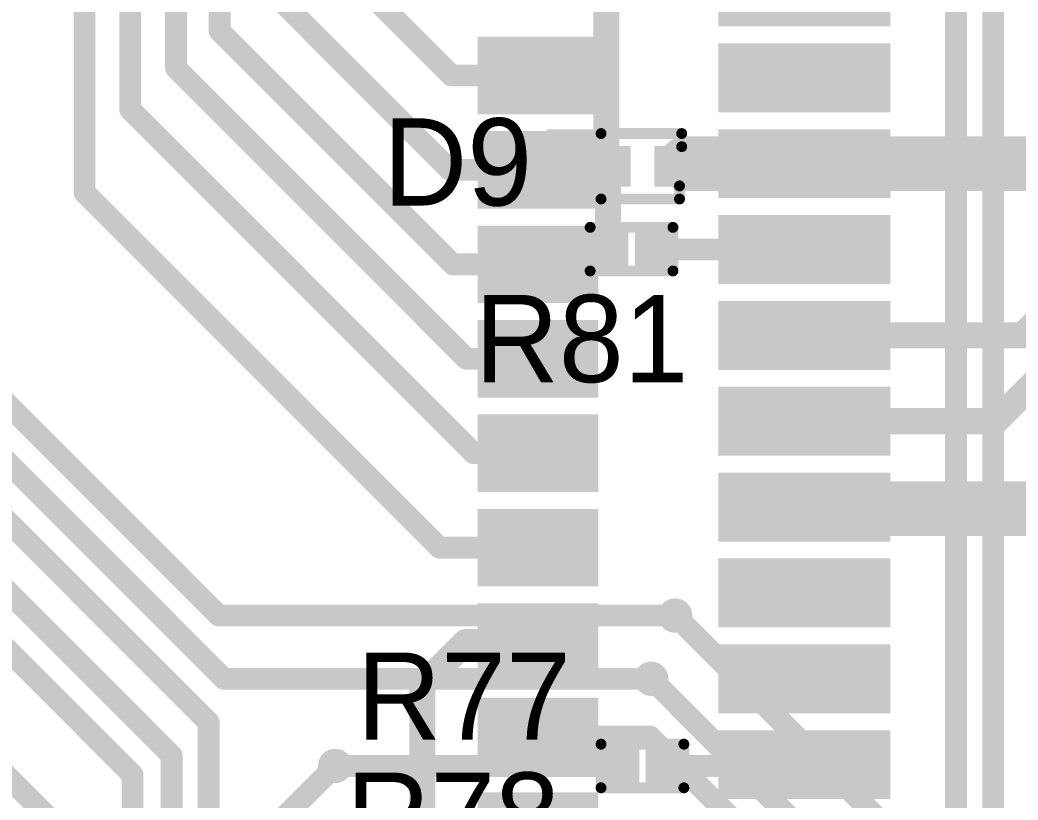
# Model space of a CAD drawing. Header units: millimetres. Extents: x 0.85 to 4.91, y 0.77 to 5.15.
# Drawn here: x 1.4664 to 1.9243, y 2.8574 to 3.2151 of the extents above; entities that cross this region are included whole.
import ezdxf

# ---------------------------------------------------------------- set-up
doc = ezdxf.new("R2010")
doc.units = ezdxf.units.MM
doc.header["$MEASUREMENT"] = 0
for name, color, linetype in [('BottomLayer', 5, 'Continuous'), ('BottomPaste', 16, 'Continuous'), ('BottomSolder', 6, 'Continuous'), ('MultiLayer', 9, 'Continuous'), ('TopLayer', 1, 'Continuous'), ('TopOverlay', 2, 'Continuous'), ('TopPaste', 8, 'Continuous'), ('TopSolder', 216, 'Continuous'), ('ViaHoleLayer', 16, 'Continuous')]:
    doc.layers.add(name, color=color, linetype=linetype)

# ---------------------------------------------------------------- blocks, each defined once
blk = doc.blocks.new('S5P4418_B_8')
at = {"layer": 'BottomLayer'}
for points in [[(-1.02756, 0.00787), (-0.98032, 0.00787), (-1.02756, 0.03543), (-0.98032, 0.03543)], [(-1.02756, -0.03543), (-0.98032, -0.03543), (-1.02756, -0.00787), (-0.98032, -0.00787)], [(-1.02756, -0.07874), (-0.98032, -0.07874), (-1.02756, -0.05118), (-0.98032, -0.05118)], [(-1.02756, -0.12205), (-0.98032, -0.12205), (-1.02756, -0.09449), (-0.98032, -0.09449)], [(-1.02756, -0.16535), (-0.98032, -0.16535), (-1.02756, -0.1378), (-0.98032, -0.1378)], [(-1.02756, -0.20866), (-0.98032, -0.20866), (-1.02756, -0.1811), (-0.98032, -0.1811)], [(-1.02756, -0.25197), (-0.98032, -0.25197), (-1.02756, -0.22441), (-0.98032, -0.22441)], [(-1.02756, -0.29528), (-0.98032, -0.29528), (-1.02756, -0.26772), (-0.98032, -0.26772)]]:
    blk.add_solid(points, dxfattribs=at)
at = {"layer": 'BottomPaste'}
for points in [[(-1.02756, 0.00787), (-0.98032, 0.00787), (-1.02756, 0.03543), (-0.98032, 0.03543)], [(-1.02756, -0.03543), (-0.98032, -0.03543), (-1.02756, -0.00787), (-0.98032, -0.00787)], [(-1.02756, -0.07874), (-0.98032, -0.07874), (-1.02756, -0.05118), (-0.98032, -0.05118)], [(-1.02756, -0.12205), (-0.98032, -0.12205), (-1.02756, -0.09449), (-0.98032, -0.09449)], [(-1.02756, -0.16535), (-0.98032, -0.16535), (-1.02756, -0.1378), (-0.98032, -0.1378)], [(-1.02756, -0.20866), (-0.98032, -0.20866), (-1.02756, -0.1811), (-0.98032, -0.1811)], [(-1.02756, -0.25197), (-0.98032, -0.25197), (-1.02756, -0.22441), (-0.98032, -0.22441)], [(-1.02756, -0.29528), (-0.98032, -0.29528), (-1.02756, -0.26772), (-0.98032, -0.26772)]]:
    blk.add_solid(points, dxfattribs=at)
at = {"layer": 'BottomSolder'}
for points in [[(-1.03156, 0.00387), (-0.97632, 0.00387), (-1.03156, 0.03943), (-0.97632, 0.03943)], [(-1.03156, -0.03943), (-0.97632, -0.03943), (-1.03156, -0.00387), (-0.97632, -0.00387)], [(-1.03156, -0.08274), (-0.97632, -0.08274), (-1.03156, -0.04718), (-0.97632, -0.04718)], [(-1.03156, -0.12605), (-0.97632, -0.12605), (-1.03156, -0.09049), (-0.97632, -0.09049)], [(-1.03156, -0.16935), (-0.97632, -0.16935), (-1.03156, -0.1338), (-0.97632, -0.1338)], [(-1.03156, -0.21266), (-0.97632, -0.21266), (-1.03156, -0.1771), (-0.97632, -0.1771)], [(-1.03156, -0.25597), (-0.97632, -0.25597), (-1.03156, -0.22041), (-0.97632, -0.22041)], [(-1.03156, -0.29928), (-0.97632, -0.29928), (-1.03156, -0.26372), (-0.97632, -0.26372)], [(-1.03156, -0.34258), (-0.97632, -0.34258), (-1.03156, -0.30702), (-0.97632, -0.30702)]]:
    blk.add_solid(points, dxfattribs=at)
blk = doc.blocks.new('SIM7100AS2_10671_133')
at = {"layer": 'TopLayer'}
for points in [[(-0.62992, 0.04724), (-0.55906, 0.04724), (-0.62992, 0.07087), (-0.55906, 0.07087)], [(-0.62992, 0.00787), (-0.55906, 0.00787), (-0.62992, 0.0315), (-0.55906, 0.0315)], [(-0.62992, -0.0315), (-0.55906, -0.0315), (-0.62992, -0.00787), (-0.55906, -0.00787)], [(-0.62992, -0.07087), (-0.55906, -0.07087), (-0.62992, -0.04724), (-0.55906, -0.04724)], [(-0.62992, -0.11024), (-0.55906, -0.11024), (-0.62992, -0.08661), (-0.55906, -0.08661)], [(-0.62992, -0.14961), (-0.55906, -0.14961), (-0.62992, -0.12598), (-0.55906, -0.12598)], [(-0.62992, -0.18898), (-0.55906, -0.18898), (-0.62992, -0.16535), (-0.55906, -0.16535)], [(-0.62992, -0.22835), (-0.55906, -0.22835), (-0.62992, -0.20472), (-0.55906, -0.20472)], [(-0.62992, -0.26772), (-0.55906, -0.26772), (-0.62992, -0.24409), (-0.55906, -0.24409)]]:
    blk.add_solid(points, dxfattribs=at)
at = {"layer": 'TopPaste'}
for points in [[(-0.62992, 0.04724), (-0.55906, 0.04724), (-0.62992, 0.07087), (-0.55906, 0.07087)], [(-0.62992, 0.00787), (-0.55906, 0.00787), (-0.62992, 0.0315), (-0.55906, 0.0315)], [(-0.62992, -0.0315), (-0.55906, -0.0315), (-0.62992, -0.00787), (-0.55906, -0.00787)], [(-0.62992, -0.07087), (-0.55906, -0.07087), (-0.62992, -0.04724), (-0.55906, -0.04724)], [(-0.62992, -0.11024), (-0.55906, -0.11024), (-0.62992, -0.08661), (-0.55906, -0.08661)], [(-0.62992, -0.14961), (-0.55906, -0.14961), (-0.62992, -0.12598), (-0.55906, -0.12598)], [(-0.62992, -0.18898), (-0.55906, -0.18898), (-0.62992, -0.16535), (-0.55906, -0.16535)], [(-0.62992, -0.22835), (-0.55906, -0.22835), (-0.62992, -0.20472), (-0.55906, -0.20472)], [(-0.62992, -0.26772), (-0.55906, -0.26772), (-0.62992, -0.24409), (-0.55906, -0.24409)]]:
    blk.add_solid(points, dxfattribs=at)
at = {"layer": 'TopSolder'}
for points in [[(-0.63392, 0.08261), (-0.55506, 0.08261), (-0.63392, 0.11424), (-0.55506, 0.11424)], [(-0.63392, 0.04324), (-0.55506, 0.04324), (-0.63392, 0.07487), (-0.55506, 0.07487)], [(-0.63392, 0.00387), (-0.55506, 0.00387), (-0.63392, 0.0355), (-0.55506, 0.0355)], [(-0.63392, -0.0355), (-0.55506, -0.0355), (-0.63392, -0.00387), (-0.55506, -0.00387)], [(-0.63392, -0.07487), (-0.55506, -0.07487), (-0.63392, -0.04324), (-0.55506, -0.04324)], [(-0.63392, -0.11424), (-0.55506, -0.11424), (-0.63392, -0.08261), (-0.55506, -0.08261)], [(-0.63392, -0.15361), (-0.55506, -0.15361), (-0.63392, -0.12198), (-0.55506, -0.12198)], [(-0.63392, -0.19298), (-0.55506, -0.19298), (-0.63392, -0.16135), (-0.55506, -0.16135)], [(-0.63392, -0.23235), (-0.55506, -0.23235), (-0.63392, -0.20072), (-0.55506, -0.20072)], [(-0.63392, -0.27172), (-0.55506, -0.27172), (-0.63392, -0.24009), (-0.55506, -0.24009)]]:
    blk.add_solid(points, dxfattribs=at)
blk = doc.blocks.new('R___0201_151')
at = {"layer": 'TopLayer'}
for points in [[(-0.01614, -0.00728), (-0.00551, -0.00728), (-0.01614, 0.00728), (-0.00551, 0.00728)], [(0.00551, -0.00728), (0.01614, -0.00728), (0.00551, 0.00728), (0.01614, 0.00728)]]:
    blk.add_solid(points, dxfattribs=at)
at = {"layer": 'TopOverlay', "const_width": 0.005}
for points in [[(0.019, 0.01), (-0.019, 0.01)], [(-0.019, 0.01), (-0.019, -0.01)], [(0.019, 0.01), (0.019, -0.01)], [(0.019, -0.01), (-0.019, -0.01)]]:
    blk.add_lwpolyline(points, dxfattribs=at)
at = {"layer": 'TopOverlay', "const_width": 0.0025}
for points in [[(-0.02025, 0.01, 1), (-0.01775, 0.01, 1)], [(-0.02025, 0.01, 1), (-0.01775, 0.01, 1)], [(0.01775, 0.01, 1), (0.02025, 0.01, 1)], [(0.01775, 0.01, 1), (0.02025, 0.01, 1)], [(-0.02025, -0.01, 1), (-0.01775, -0.01, 1)], [(-0.02025, -0.01, 1), (-0.01775, -0.01, 1)], [(0.01775, -0.01, 1), (0.02025, -0.01, 1)], [(0.01775, -0.01, 1), (0.02025, -0.01, 1)]]:
    blk.add_lwpolyline(points, format="xyb", close=True, dxfattribs=at)
at = {"layer": 'TopPaste'}
for points in [[(-0.01614, -0.00728), (-0.00551, -0.00728), (-0.01614, 0.00728), (-0.00551, 0.00728)], [(0.00551, -0.00728), (0.01614, -0.00728), (0.00551, 0.00728), (0.01614, 0.00728)]]:
    blk.add_solid(points, dxfattribs=at)
at = {"layer": 'TopSolder'}
for points in [[(-0.02014, -0.01128), (-0.00151, -0.01128), (-0.02014, 0.01128), (-0.00151, 0.01128)], [(0.00151, -0.01128), (0.02014, -0.01128), (0.00151, 0.01128), (0.02014, 0.01128)]]:
    blk.add_solid(points, dxfattribs=at)
blk = doc.blocks.new('R___0201_155')
at = {"layer": 'TopLayer'}
for points in [[(-0.01614, -0.00728), (-0.00551, -0.00728), (-0.01614, 0.00728), (-0.00551, 0.00728)], [(0.00551, -0.00728), (0.01614, -0.00728), (0.00551, 0.00728), (0.01614, 0.00728)]]:
    blk.add_solid(points, dxfattribs=at)
at = {"layer": 'TopOverlay', "const_width": 0.005}
for points in [[(-0.019, -0.01), (-0.019, 0.01)], [(-0.019, 0.01), (0.019, 0.01)], [(0.019, -0.01), (0.019, 0.01)], [(-0.019, -0.01), (0.019, -0.01)]]:
    blk.add_lwpolyline(points, dxfattribs=at)
at = {"layer": 'TopOverlay', "const_width": 0.0025}
for points in [[(-0.02025, 0.01, 1), (-0.01775, 0.01, 1)], [(-0.02025, 0.01, 1), (-0.01775, 0.01, 1)], [(0.01775, 0.01, 1), (0.02025, 0.01, 1)], [(0.01775, 0.01, 1), (0.02025, 0.01, 1)], [(-0.02025, -0.01, 1), (-0.01775, -0.01, 1)], [(-0.02025, -0.01, 1), (-0.01775, -0.01, 1)], [(0.01775, -0.01, 1), (0.02025, -0.01, 1)], [(0.01775, -0.01, 1), (0.02025, -0.01, 1)]]:
    blk.add_lwpolyline(points, format="xyb", close=True, dxfattribs=at)
at = {"layer": 'TopPaste'}
for points in [[(-0.01614, -0.00728), (-0.00551, -0.00728), (-0.01614, 0.00728), (-0.00551, 0.00728)], [(0.00551, -0.00728), (0.01614, -0.00728), (0.00551, 0.00728), (0.01614, 0.00728)]]:
    blk.add_solid(points, dxfattribs=at)
at = {"layer": 'TopSolder'}
for points in [[(-0.02014, -0.01128), (-0.00151, -0.01128), (-0.02014, 0.01128), (-0.00151, 0.01128)], [(0.00151, -0.01128), (0.02014, -0.01128), (0.00151, 0.01128), (0.02014, 0.01128)]]:
    blk.add_solid(points, dxfattribs=at)
blk = doc.blocks.new('SOD_923_214')
at = {"layer": 'TopLayer'}
for points in [[(-0.00945, 0.00531), (-0.02362, 0.00531), (-0.00945, -0.00531), (-0.02362, -0.00531)], [(0.02362, 0.00531), (0.00945, 0.00531), (0.02362, -0.00531), (0.00945, -0.00531)]]:
    blk.add_solid(points, dxfattribs=at)
at = {"layer": 'TopOverlay', "const_width": 0.005}
for points in [[(-0.019, 0.015), (0.018, 0.015)], [(0.018, 0.009), (0.018, 0.015)], [(0.017, -0.015), (0.017, -0.009)], [(-0.019, -0.015), (0.017, -0.015)]]:
    blk.add_lwpolyline(points, dxfattribs=at)
at = {"layer": 'TopOverlay', "const_width": 0.0025}
for points in [[(-0.02025, 0.015, 1), (-0.01775, 0.015, 1)], [(0.01675, 0.015, 1), (0.01925, 0.015, 1)], [(0.01675, 0.015, 1), (0.01925, 0.015, 1)], [(0.01675, 0.009, 1), (0.01925, 0.009, 1)], [(0.01575, -0.009, 1), (0.01825, -0.009, 1)], [(-0.02025, -0.015, 1), (-0.01775, -0.015, 1)], [(0.01575, -0.015, 1), (0.01825, -0.015, 1)], [(0.01575, -0.015, 1), (0.01825, -0.015, 1)]]:
    blk.add_lwpolyline(points, format="xyb", close=True, dxfattribs=at)
at = {"layer": 'TopOverlay'}
for points in [[(-0.044, 0.007), (-0.017, 0.007), (-0.044, 0.017), (-0.017, 0.017)], [(-0.044, -0.017), (-0.025, -0.017), (-0.044, 0.017), (-0.025, 0.017)], [(-0.044, -0.017), (-0.017, -0.017), (-0.044, -0.007), (-0.017, -0.007)]]:
    blk.add_solid(points, dxfattribs=at)
at = {"layer": 'TopPaste'}
for points in [[(-0.00945, 0.00531), (-0.02362, 0.00531), (-0.00945, -0.00531), (-0.02362, -0.00531)], [(0.02362, 0.00531), (0.00945, 0.00531), (0.02362, -0.00531), (0.00945, -0.00531)]]:
    blk.add_solid(points, dxfattribs=at)
at = {"layer": 'TopSolder'}
for points in [[(-0.00545, 0.00931), (-0.02762, 0.00931), (-0.00545, -0.00931), (-0.02762, -0.00931)], [(0.02762, 0.00931), (0.00545, 0.00931), (0.02762, -0.00931), (0.00545, -0.00931)]]:
    blk.add_solid(points, dxfattribs=at)

msp = doc.modelspace()

# ---------------------------------------------------------------- linework, layer by layer
at = {"layer": 'BottomLayer'}
for points, const_width in [([(1.91287, 2.56692), (1.91287, 3.72213)], 0.01), ([(1.89587, 2.57777), (1.89587, 3.71508)], 0.01), ([(1.558, 3.21), (1.558, 3.357)], 0.01), ([(1.538, 3.193), (1.538, 3.348)], 0.01), ([(1.517, 3.174), (1.517, 3.34496)], 0.01), ([(1.496, 3.136), (1.496, 3.341)], 0.01), ([(1.592, 3.262), (1.66435, 3.18965)], 0.01), ([(1.575, 3.235), (1.66365, 3.14635)], 0.01), ([(1.558, 3.21), (1.66496, 3.10304)], 0.01), ([(1.538, 3.193), (1.67127, 3.05973)], 0.01), ([(1.66435, 3.18965), (1.70406, 3.18965)], 0.01), ([(1.517, 3.174), (1.67457, 3.01643)], 0.01), ([(1.66365, 3.14635), (1.70406, 3.14635)], 0.01), ([(1.496, 3.136), (1.65888, 2.97312)], 0.01), ([(1.66496, 3.10304), (1.70406, 3.10304)], 0.01), ([(1.67127, 3.05973), (1.70406, 3.05973)], 0.01), ([(1.67457, 3.01643), (1.70406, 3.01643)], 0.01), ([(1.65888, 2.97312), (1.70406, 2.97312)], 0.01), ([(1.767, 2.942), (1.876, 2.833)], 0.01), ([(1.651, 2.91), (1.67081, 2.92981)], 0.012), ([(1.67081, 2.92981), (1.70406, 2.92981)], 0.012), ([(1.70406, 2.92981), (1.71371, 2.92981)], 0.012), ([(1.756, 2.913), (1.851, 2.818)], 0.01), ([(1.651, 2.817), (1.651, 2.91)], 0.012), ([(1.70406, 2.8865), (1.7555, 2.8865)], 0.01), ([(1.7555, 2.8865), (1.827, 2.815)], 0.01), ([(1.55413, 2.81613), (1.611, 2.873)], 0.01)]:
    msp.add_lwpolyline(points, dxfattribs=dict(at, const_width=const_width))
for points, const_width in [([(1.5555, 3.21, 1), (1.5605, 3.21, 1)], 0.005), ([(1.5555, 3.21, 1), (1.5605, 3.21, 1)], 0.005), ([(1.5355, 3.193, 1), (1.5405, 3.193, 1)], 0.005), ([(1.5355, 3.193, 1), (1.5405, 3.193, 1)], 0.005), ([(1.66185, 3.18965, 1), (1.66685, 3.18965, 1)], 0.005), ([(1.66185, 3.18965, 1), (1.66685, 3.18965, 1)], 0.005), ([(1.70156, 3.18965, 1), (1.70656, 3.18965, 1)], 0.005), ([(1.5145, 3.174, 1), (1.5195, 3.174, 1)], 0.005), ([(1.5145, 3.174, 1), (1.5195, 3.174, 1)], 0.005), ([(1.66115, 3.14635, 1), (1.66615, 3.14635, 1)], 0.005), ([(1.66115, 3.14635, 1), (1.66615, 3.14635, 1)], 0.005), ([(1.70156, 3.14635, 1), (1.70656, 3.14635, 1)], 0.005), ([(1.4935, 3.136, 1), (1.4985, 3.136, 1)], 0.005), ([(1.4935, 3.136, 1), (1.4985, 3.136, 1)], 0.005), ([(1.66246, 3.10304, 1), (1.66746, 3.10304, 1)], 0.005), ([(1.66246, 3.10304, 1), (1.66746, 3.10304, 1)], 0.005), ([(1.70156, 3.10304, 1), (1.70656, 3.10304, 1)], 0.005), ([(1.66877, 3.05973, 1), (1.67377, 3.05973, 1)], 0.005), ([(1.66877, 3.05973, 1), (1.67377, 3.05973, 1)], 0.005), ([(1.70156, 3.05973, 1), (1.70656, 3.05973, 1)], 0.005), ([(1.67207, 3.01643, 1), (1.67707, 3.01643, 1)], 0.005), ([(1.67207, 3.01643, 1), (1.67707, 3.01643, 1)], 0.005), ([(1.70156, 3.01643, 1), (1.70656, 3.01643, 1)], 0.005), ([(1.65638, 2.97312, 1), (1.66138, 2.97312, 1)], 0.005), ([(1.65638, 2.97312, 1), (1.66138, 2.97312, 1)], 0.005), ([(1.70156, 2.97312, 1), (1.70656, 2.97312, 1)], 0.005), ([(1.76306, 2.942, 1), (1.77094, 2.942, 1)], 0.00787), ([(1.7645, 2.942, 1), (1.7695, 2.942, 1)], 0.005), ([(1.66781, 2.92981, 1), (1.67381, 2.92981, 1)], 0.006), ([(1.66781, 2.92981, 1), (1.67381, 2.92981, 1)], 0.006), ([(1.70106, 2.92981, 1), (1.70706, 2.92981, 1)], 0.006), ([(1.70106, 2.92981, 1), (1.70706, 2.92981, 1)], 0.006), ([(1.71071, 2.92981, 1), (1.71671, 2.92981, 1)], 0.006), ([(1.75206, 2.913, 1), (1.75994, 2.913, 1)], 0.00787), ([(1.7535, 2.913, 1), (1.7585, 2.913, 1)], 0.005), ([(1.648, 2.91, 1), (1.654, 2.91, 1)], 0.006), ([(1.648, 2.91, 1), (1.654, 2.91, 1)], 0.006), ([(1.70156, 2.8865, 1), (1.70656, 2.8865, 1)], 0.005), ([(1.753, 2.8865, 1), (1.758, 2.8865, 1)], 0.005), ([(1.753, 2.8865, 1), (1.758, 2.8865, 1)], 0.005), ([(1.60706, 2.873, 1), (1.61494, 2.873, 1)], 0.00787), ([(1.6085, 2.873, 1), (1.6135, 2.873, 1)], 0.005)]:
    msp.add_lwpolyline(points, format="xyb", close=True, dxfattribs=dict(at, const_width=const_width))
at = {"layer": 'MultiLayer', "const_width": 0.00787}
for points in [[(1.76306, 2.942, 1), (1.77094, 2.942, 1)], [(1.75206, 2.913, 1), (1.75994, 2.913, 1)], [(1.60706, 2.873, 1), (1.61494, 2.873, 1)]]:
    msp.add_lwpolyline(points, format="xyb", close=True, dxfattribs=at)
at = {"layer": 'TopLayer'}
for points, const_width in [([(1.73546, 3.148), (1.73546, 3.25246)], 0.012), ([(1.92646, 3.07046), (2.042, 3.186)], 0.012), ([(1.91409, 3.03109), (2.063, 3.18)], 0.012), ([(1.77173, 3.1492), (1.82631, 3.1492)], 0.025), ([(1.82631, 3.1492), (1.9652, 3.1492)], 0.025), ([(1.73546, 3.148), (1.73617, 3.14729)], 0.012), ([(1.73617, 3.11), (1.73617, 3.14729)], 0.012), ([(1.75783, 3.109), (1.75865, 3.10983)], 0.01), ([(1.75865, 3.10983), (1.82631, 3.10983)], 0.01), ([(1.41865, 3.08095), (1.5576, 2.942)], 0.01), ([(1.82631, 3.07046), (1.92646, 3.07046)], 0.012), ([(1.41173, 3.06127), (1.56002, 2.91298)], 0.01), ([(1.40442, 3.04158), (1.553, 2.893)], 0.01), ([(1.82631, 3.03109), (1.91409, 3.03109)], 0.012), ([(1.39094, 3.0229), (1.536, 2.87784)], 0.01), ([(1.82902, 2.991), (2.014, 2.991)], 0.025), ([(1.40466, 2.98234), (1.518, 2.869)], 0.01), ([(1.38504, 2.94385), (1.501, 2.82789)], 0.01), ([(1.5576, 2.942), (1.767, 2.942)], 0.01), ([(1.56002, 2.91298), (1.753, 2.91298)], 0.01), ([(1.753, 2.91298), (1.75302, 2.913)], 0.01), ([(1.75302, 2.913), (1.756, 2.913)], 0.01), ([(1.553, 2.73), (1.553, 2.893)], 0.01), ([(1.536, 2.745), (1.536, 2.87784)], 0.01), ([(1.611, 2.873), (1.74117, 2.873)], 0.01), ([(1.76283, 2.873), (1.8257, 2.873)], 0.01), ([(1.8257, 2.873), (1.82631, 2.87361)], 0.01), ([(1.518, 2.756), (1.518, 2.869)], 0.01)]:
    msp.add_lwpolyline(points, dxfattribs=dict(at, const_width=const_width))
for points, const_width in [([(1.76548, 3.1492, 1), (1.77798, 3.1492, 1)], 0.0125), ([(1.82006, 3.1492, 1), (1.83256, 3.1492, 1)], 0.0125), ([(1.82006, 3.1492, 1), (1.83256, 3.1492, 1)], 0.0125), ([(1.73246, 3.148, 1), (1.73846, 3.148, 1)], 0.006), ([(1.73246, 3.148, 1), (1.73846, 3.148, 1)], 0.006), ([(1.73317, 3.14729, 1), (1.73917, 3.14729, 1)], 0.006), ([(1.73317, 3.14729, 1), (1.73917, 3.14729, 1)], 0.006), ([(1.73317, 3.11, 1), (1.73917, 3.11, 1)], 0.006), ([(1.75533, 3.109, 1), (1.76033, 3.109, 1)], 0.005), ([(1.75615, 3.10983, 1), (1.76115, 3.10983, 1)], 0.005), ([(1.75615, 3.10983, 1), (1.76115, 3.10983, 1)], 0.005), ([(1.82381, 3.10983, 1), (1.82881, 3.10983, 1)], 0.005), ([(1.82331, 3.07046, 1), (1.82931, 3.07046, 1)], 0.006), ([(1.92346, 3.07046, 1), (1.92946, 3.07046, 1)], 0.006), ([(1.92346, 3.07046, 1), (1.92946, 3.07046, 1)], 0.006), ([(1.82331, 3.03109, 1), (1.82931, 3.03109, 1)], 0.006), ([(1.91109, 3.03109, 1), (1.91709, 3.03109, 1)], 0.006), ([(1.91109, 3.03109, 1), (1.91709, 3.03109, 1)], 0.006), ([(1.82277, 2.991, 1), (1.83527, 2.991, 1)], 0.0125), ([(1.76306, 2.942, 1), (1.77094, 2.942, 1)], 0.00787), ([(1.5551, 2.942, 1), (1.5601, 2.942, 1)], 0.005), ([(1.5551, 2.942, 1), (1.5601, 2.942, 1)], 0.005), ([(1.7645, 2.942, 1), (1.7695, 2.942, 1)], 0.005), ([(1.55752, 2.91298, 1), (1.56252, 2.91298, 1)], 0.005), ([(1.55752, 2.91298, 1), (1.56252, 2.91298, 1)], 0.005), ([(1.7505, 2.91298, 1), (1.7555, 2.91298, 1)], 0.005), ([(1.7505, 2.91298, 1), (1.7555, 2.91298, 1)], 0.005), ([(1.75052, 2.913, 1), (1.75552, 2.913, 1)], 0.005), ([(1.75052, 2.913, 1), (1.75552, 2.913, 1)], 0.005), ([(1.75206, 2.913, 1), (1.75994, 2.913, 1)], 0.00787), ([(1.7535, 2.913, 1), (1.7585, 2.913, 1)], 0.005), ([(1.5505, 2.893, 1), (1.5555, 2.893, 1)], 0.005), ([(1.5505, 2.893, 1), (1.5555, 2.893, 1)], 0.005), ([(1.5335, 2.87784, 1), (1.5385, 2.87784, 1)], 0.005), ([(1.5335, 2.87784, 1), (1.5385, 2.87784, 1)], 0.005), ([(1.60706, 2.873, 1), (1.61494, 2.873, 1)], 0.00787), ([(1.6085, 2.873, 1), (1.6135, 2.873, 1)], 0.005), ([(1.73867, 2.873, 1), (1.74367, 2.873, 1)], 0.005), ([(1.76033, 2.873, 1), (1.76533, 2.873, 1)], 0.005), ([(1.8232, 2.873, 1), (1.8282, 2.873, 1)], 0.005), ([(1.8232, 2.873, 1), (1.8282, 2.873, 1)], 0.005), ([(1.82381, 2.87361, 1), (1.82881, 2.87361, 1)], 0.005), ([(1.5155, 2.869, 1), (1.5205, 2.869, 1)], 0.005), ([(1.5155, 2.869, 1), (1.5205, 2.869, 1)], 0.005)]:
    msp.add_lwpolyline(points, format="xyb", close=True, dxfattribs=dict(at, const_width=const_width))
at = {"layer": 'ViaHoleLayer', "const_width": 0.00394}
for points in [[(1.76503, 2.942, 1), (1.76897, 2.942, 1)], [(1.75403, 2.913, 1), (1.75797, 2.913, 1)], [(1.60903, 2.873, 1), (1.61297, 2.873, 1)]]:
    msp.add_lwpolyline(points, format="xyb", close=True, dxfattribs=at)

# ---------------------------------------------------------------- block references
for name, p, rotation in [('S5P4418_B_8', (2.708, 3.168), 360), ('R___0201_151', (1.747, 3.11), 180), ('R___0201_155', (1.752, 2.873), 360)]:
    msp.add_blockref(name, p, dxfattribs=dict(rotation=rotation))
for name, p in [('SIM7100AS2_10671_133', (2.4208, 3.12951)), ('SOD_923_214', (1.752, 3.148))]:
    msp.add_blockref(name, p)

# ---------------------------------------------------------------- texts
at = {"layer": 'TopOverlay'}
for s, p in [('D9', (1.633, 3.13)), ('R81', (1.675, 3.049)), ('R77', (1.621, 2.885)), ('R78', (1.616, 2.83))]:
    msp.add_text(s, height=0.04, dxfattribs=at).set_placement(p)

doc.saveas('drawing.dxf')
